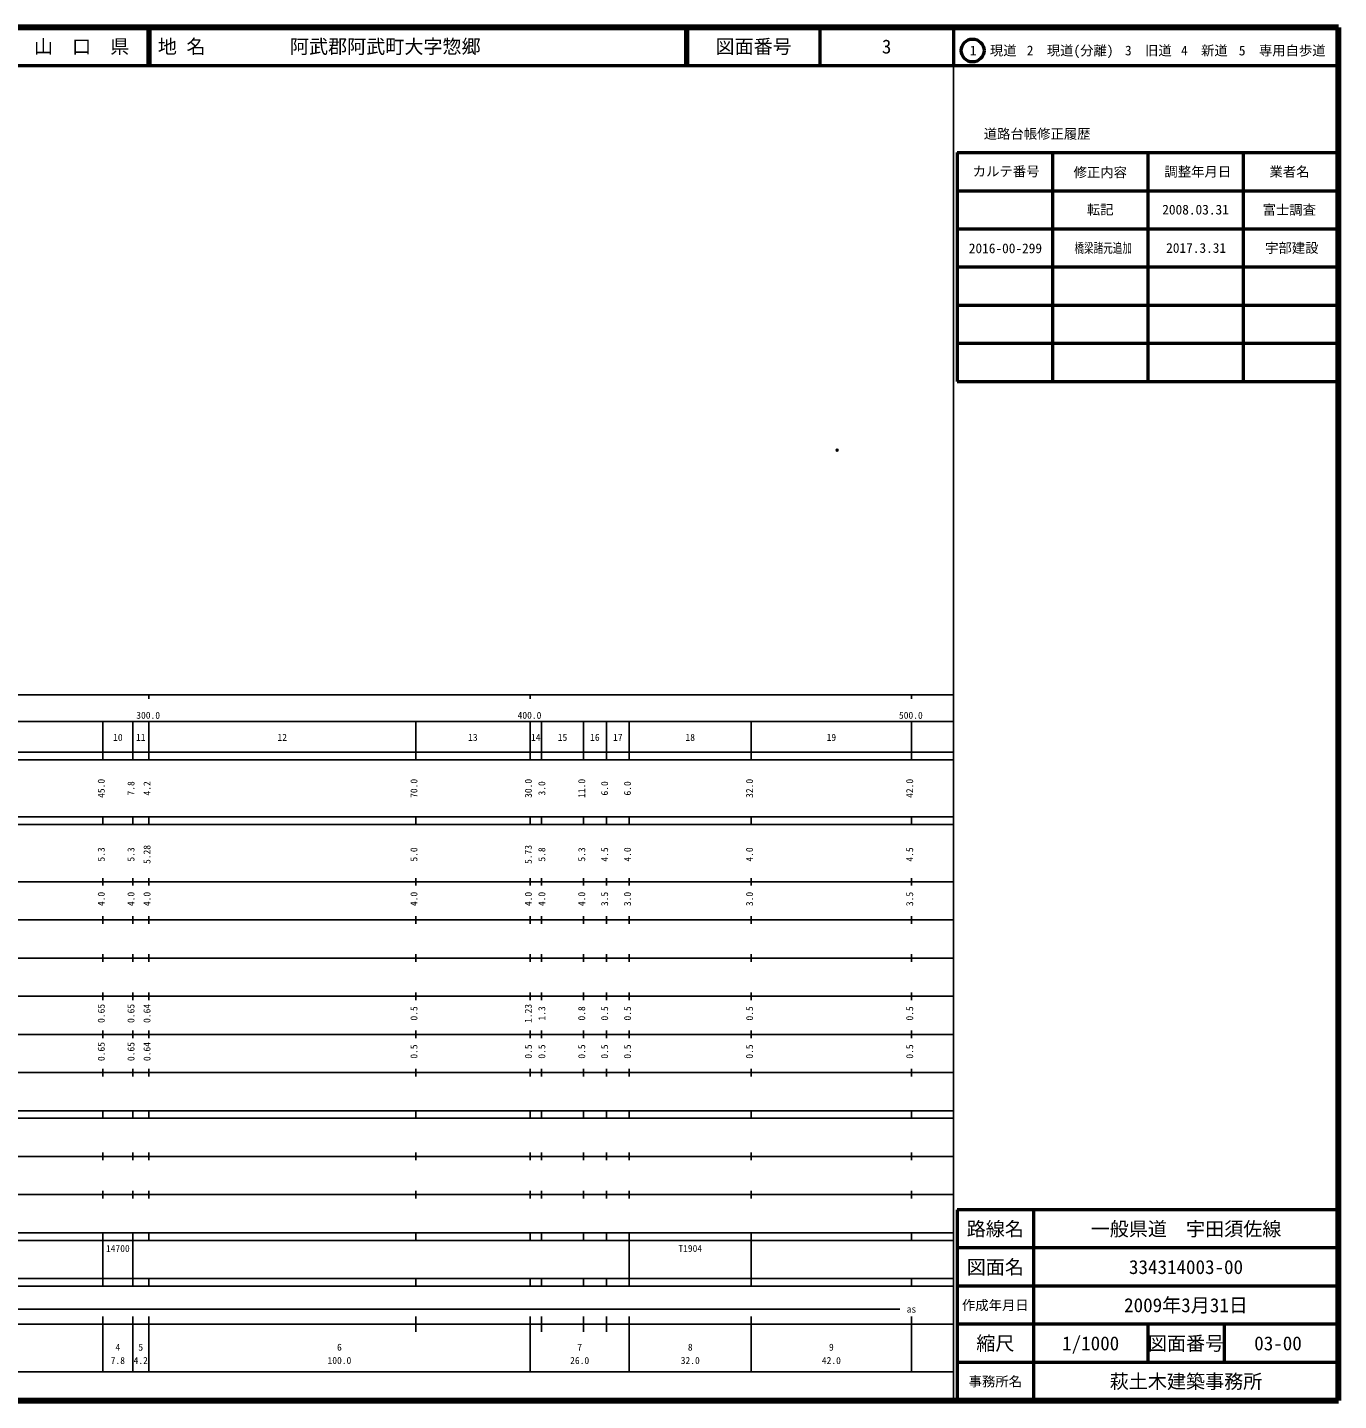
# Model space of a CAD drawing. Units: millimetres on the paper. Extents: x 40 to 680, y 20 to 380.
# Drawn here: x 336.2 to 680, y 20 to 380 of the extents above; entities that cross this region are included whole.
import ezdxf
from ezdxf.enums import TextEntityAlignment as Align

# ---------------------------------------------------------------- set-up
doc = ezdxf.new("R2010")
doc.units = ezdxf.units.MM
doc.header["$PDMODE"] = 32
doc.header["$PDSIZE"] = 0.5
doc.layers.add('M-OTRS', color=6, linetype='Continuous')
for name, color, linetype, lineweight in [('M-TTL', 2, 'Continuous', 140), ('M-TTL-BAND', 7, 'Continuous', 25), ('M-TTL-FRAM', 2, 'Continuous', 50), ('M-TTL-LINE', 7, 'Continuous', 50), ('M-TTL-TXT', 7, 'Continuous', 13)]:
    doc.layers.add(name, color=color, linetype=linetype, lineweight=lineweight)
doc.styles.add('ＭＳ ゴシック', font='')
doc.styles.get('ＭＳ ゴシック').set_extended_font_data('MS Gothic')

msp = doc.modelspace()

# ---------------------------------------------------------------- linework, layer by layer
at = {"layer": 'M-OTRS'}
msp.add_point((548.517, 269.192), dxfattribs=at)
at = {"layer": 'M-TTL'}
for p, q in [((680, 380), (40, 380)), ((680, 20), (680, 380)), ((40, 20), (680, 20))]:
    msp.add_line(p, q, dxfattribs=at)
at = {"layer": 'M-TTL-BAND'}
for p, q in [((579, 20), (579, 370)), ((40, 205), (579, 205)), ((368, 205), (368, 204)), ((468, 205), (468, 204)), ((568, 205), (568, 204)), ((68, 198), (579, 198)), ((356, 188), (356, 198)), ((363.8, 188), (363.8, 198)), ((368, 188), (368, 198)), ((438, 188), (438, 198)), ((468, 188), (468, 198)), ((471, 188), (471, 198)), ((482, 188), (482, 198)), ((488, 188), (488, 198)), ((494, 188), (494, 198)), ((526, 188), (526, 198)), ((568, 188), (568, 198)), ((40, 190), (579, 190)), ((40, 188), (579, 188)), ((40, 173), (579, 173)), ((356, 171), (356, 173)), ((363.8, 171), (363.8, 173)), ((368, 171), (368, 173)), ((438, 171), (438, 173)), ((468, 171), (468, 173)), ((471, 171), (471, 173)), ((482, 171), (482, 173)), ((488, 171), (488, 173)), ((494, 171), (494, 173)), ((526, 171), (526, 173)), ((568, 171), (568, 173)), ((40, 171), (579, 171)), ((40, 156), (579, 156)), ((356, 155), (356, 157)), ((363.8, 155), (363.8, 157)), ((368, 155), (368, 157)), ((438, 155), (438, 157)), ((468, 155), (468, 157)), ((471, 155), (471, 157)), ((482, 155), (482, 157)), ((488, 155), (488, 157)), ((494, 155), (494, 157)), ((526, 155), (526, 157)), ((568, 155), (568, 157)), ((46, 146), (579, 146)), ((356, 145), (356, 147)), ((363.8, 145), (363.8, 147)), ((368, 145), (368, 147)), ((438, 145), (438, 147)), ((468, 145), (468, 147)), ((471, 145), (471, 147)), ((482, 145), (482, 147)), ((488, 145), (488, 147)), ((494, 145), (494, 147)), ((526, 145), (526, 147)), ((568, 145), (568, 147)), ((356, 135), (356, 137)), ((363.8, 135), (363.8, 137)), ((368, 135), (368, 137)), ((438, 135), (438, 137)), ((468, 135), (468, 137)), ((471, 135), (471, 137)), ((482, 135), (482, 137)), ((488, 135), (488, 137)), ((494, 135), (494, 137)), ((526, 135), (526, 137)), ((568, 135), (568, 137)), ((52, 136), (579, 136)), ((46, 126), (579, 126)), ((356, 125), (356, 127)), ((363.8, 125), (363.8, 127)), ((368, 125), (368, 127)), ((438, 125), (438, 127)), ((468, 125), (468, 127)), ((471, 125), (471, 127)), ((482, 125), (482, 127)), ((488, 125), (488, 127)), ((494, 125), (494, 127)), ((526, 125), (526, 127)), ((568, 125), (568, 127)), ((52, 116), (579, 116)), ((356, 115), (356, 117)), ((363.8, 115), (363.8, 117)), ((368, 115), (368, 117)), ((438, 115), (438, 117)), ((468, 115), (468, 117)), ((471, 115), (471, 117)), ((482, 115), (482, 117)), ((488, 115), (488, 117)), ((494, 115), (494, 117)), ((526, 115), (526, 117)), ((568, 115), (568, 117)), ((46, 106), (579, 106)), ((356, 105), (356, 107)), ((363.8, 105), (363.8, 107)), ((368, 105), (368, 107)), ((438, 105), (438, 107)), ((468, 105), (468, 107)), ((471, 105), (471, 107)), ((482, 105), (482, 107)), ((488, 105), (488, 107)), ((494, 105), (494, 107)), ((526, 105), (526, 107)), ((568, 105), (568, 107)), ((40, 96), (579, 96)), ((40, 94), (579, 94)), ((356, 94), (356, 96)), ((363.8, 94), (363.8, 96)), ((368, 94), (368, 96)), ((438, 94), (438, 96)), ((468, 94), (468, 96)), ((471, 94), (471, 96)), ((482, 94), (482, 96)), ((488, 94), (488, 96)), ((494, 94), (494, 96)), ((526, 94), (526, 96)), ((568, 94), (568, 96)), ((49, 84), (579, 84)), ((356, 83), (356, 85)), ((363.8, 83), (363.8, 85)), ((368, 83), (368, 85)), ((438, 83), (438, 85)), ((468, 83), (468, 85)), ((471, 83), (471, 85)), ((482, 83), (482, 85)), ((488, 83), (488, 85)), ((494, 83), (494, 85)), ((526, 83), (526, 85)), ((568, 83), (568, 85)), ((40, 74), (579, 74)), ((356, 73), (356, 75)), ((363.8, 73), (363.8, 75)), ((368, 73), (368, 75)), ((438, 73), (438, 75)), ((468, 73), (468, 75)), ((471, 73), (471, 75)), ((482, 73), (482, 75)), ((488, 73), (488, 75)), ((494, 73), (494, 75)), ((526, 73), (526, 75)), ((568, 73), (568, 75)), ((40, 64), (579, 64)), ((40, 62), (579, 62)), ((356, 62), (356, 64)), ((356, 52), (356, 62)), ((363.8, 62), (363.8, 64)), ((363.8, 52), (363.8, 62)), ((368, 62), (368, 64)), ((438, 62), (438, 64)), ((468, 62), (468, 64)), ((471, 62), (471, 64)), ((482, 62), (482, 64)), ((488, 62), (488, 64)), ((494, 62), (494, 64)), ((494, 52), (494, 62)), ((526, 62), (526, 64)), ((526, 52), (526, 62)), ((568, 62), (568, 64)), ((40, 52), (579, 52)), ((356, 50), (356, 52)), ((363.8, 50), (363.8, 52)), ((368, 50), (368, 52)), ((438, 50), (438, 52)), ((468, 50), (468, 52)), ((471, 50), (471, 52)), ((482, 50), (482, 52)), ((488, 50), (488, 52)), ((494, 50), (494, 52)), ((526, 50), (526, 52)), ((568, 50), (568, 52)), ((40, 50), (579, 50)), ((71, 44), (565, 44)), ((40, 40), (579, 40)), ((356, 27.5), (356, 42)), ((363.8, 27.5), (363.8, 42)), ((368, 27.5), (368, 42)), ((438, 38), (438, 42)), ((468, 27.5), (468, 42)), ((471, 38), (471, 42)), ((482, 38), (482, 42)), ((488, 38), (488, 42)), ((494, 27.5), (494, 42)), ((526, 27.5), (526, 42)), ((568, 27.5), (568, 42)), ((68, 27.5), (579, 27.5))]:
    msp.add_line(p, q, dxfattribs=at)
at = {"layer": 'M-TTL-FRAM'}
for p, q in [((580, 347.197), (580, 287.197)), ((580, 347.197), (680, 347.197)), ((580, 287.197), (680, 287.197)), ((680, 70), (580, 70)), ((580, 70), (580, 20))]:
    msp.add_line(p, q, dxfattribs=at)
at = {"layer": 'M-TTL-LINE'}
for p, q in [((367.75, 380), (367.75, 370)), ((368.25, 380), (368.25, 370)), ((508.747, 380), (508.747, 370)), ((509.247, 380), (509.247, 370)), ((543.997, 380), (543.997, 370)), ((579, 380), (579, 370)), ((40, 370), (680, 370)), ((605, 347.197), (605, 287.197)), ((630, 347.197), (630, 287.197)), ((655, 347.197), (655, 287.197)), ((580, 337.197), (680, 337.197)), ((580, 327.197), (680, 327.197)), ((580, 317.197), (680, 317.197)), ((580, 307.197), (680, 307.197)), ((580, 297.197), (680, 297.197)), ((600, 70), (600, 20)), ((680, 60), (580, 60)), ((680, 50), (580, 50)), ((680, 40), (580, 40)), ((630, 40), (630, 30)), ((650, 40), (650, 30)), ((680, 30), (580, 30))]:
    msp.add_line(p, q, dxfattribs=at)
msp.add_circle((584.031, 373.958), 3, dxfattribs=at)

# ---------------------------------------------------------------- texts
at = {"layer": 'M-TTL-BAND', "style": 'ＭＳ ゴシック'}
for s, p in [('300.0', (367.844, 198.195)), ('400.0', (467.844, 198.195)), ('500.0', (567.844, 198.195)), ('10', (359.9, 192.405)), ('11', (365.9, 192.405)), ('12', (403, 192.405)), ('13', (453, 192.405)), ('14', (469.5, 192.405)), ('15', (476.5, 192.405)), ('16', (485, 192.405)), ('17', (491, 192.405)), ('18', (510, 192.405)), ('19', (547, 192.405)), ('as', (568, 42.5)), ('4', (359.9, 32.523)), ('5', (365.9, 32.523)), ('6', (418, 32.523)), ('7', (481, 32.523)), ('8', (510, 32.523)), ('9', (547, 32.523)), ('7.8', (359.9, 29.033)), ('4.2', (365.9, 29.033)), ('100.0', (418, 29.033)), ('26.0', (481, 29.033)), ('32.0', (510, 29.033)), ('42.0', (547, 29.033))]:
    msp.add_text(s, height=1.833, dxfattribs=at).set_placement(p, align=Align.BOTTOM_CENTER)
for s, p in [('45.0', (357, 180.5)), ('7.8', (364.8, 180.5)), ('4.2', (369, 180.5)), ('70.0', (439, 180.5)), ('30.0', (469, 180.5)), ('3.0', (472.536, 180.5)), ('11.0', (483, 180.5)), ('6.0', (489, 180.5)), ('6.0', (495, 180.5)), ('32.0', (527, 180.5)), ('42.0', (569, 180.5)), ('5.3', (357, 163.174)), ('5.3', (364.8, 163.174)), ('5.28', (369, 163.174)), ('5.0', (439, 163.174)), ('5.73', (469, 163.174)), ('5.8', (472.536, 163.174)), ('5.3', (483, 163.174)), ('4.5', (489, 163.174)), ('4.0', (495, 163.174)), ('4.0', (527, 163.174)), ('4.5', (569, 163.174)), ('4.0', (357, 151.5)), ('4.0', (364.8, 151.5)), ('4.0', (369, 151.5)), ('4.0', (439, 151.5)), ('4.0', (469, 151.5)), ('4.0', (472.536, 151.5)), ('4.0', (483, 151.5)), ('3.5', (489, 151.5)), ('3.0', (495, 151.5)), ('3.0', (527, 151.5)), ('3.5', (569, 151.5)), ('0.65', (357, 121.5)), ('0.65', (364.8, 121.5)), ('0.64', (369, 121.5)), ('0.5', (439, 121.5)), ('1.23', (469, 121.5)), ('1.3', (472.536, 121.5)), ('0.8', (483, 121.5)), ('0.5', (489, 121.5)), ('0.5', (495, 121.5)), ('0.5', (527, 121.5)), ('0.5', (569, 121.5)), ('0.65', (357, 111.5)), ('0.65', (364.8, 111.5)), ('0.64', (369, 111.5)), ('0.5', (439, 111.5)), ('0.5', (469, 111.5)), ('0.5', (472.536, 111.5)), ('0.5', (483, 111.5)), ('0.5', (489, 111.5)), ('0.5', (495, 111.5)), ('0.5', (527, 111.5)), ('0.5', (569, 111.5))]:
    msp.add_text(s, height=1.833, rotation=90, dxfattribs=at).set_placement(p, align=Align.BOTTOM_CENTER)
for s, p in [('14700', (356.775, 58.405)), ('T1904', (506.875, 58.405))]:
    msp.add_text(s, height=1.833, dxfattribs=at).set_placement(p, align=Align.BOTTOM_LEFT)
at = {"layer": 'M-TTL-TXT', "style": 'ＭＳ ゴシック'}
for s, height, p in [('山\u3000口\u3000県', 3.666, (350.375, 375)), ('図面番号', 3.666, (526.622, 375)), ('3', 3.666, (561.497, 375)), ('1\u3000現道', 2.566, (589.448, 373.958)), ('2\u3000現道(分離)', 2.566, (609.619, 373.958)), ('3\u3000旧道', 2.566, (630.121, 373.958)), ('4\u3000新道', 2.566, (644.824, 373.958)), ('5\u3000専用自歩道', 2.566, (665.228, 373.958)), ('道路台帳修正履歴', 2.566, (600.968, 352.113)), ('カルテ番号', 2.566, (592.839, 342.277)), ('修正内容', 2.566, (617.509, 342.023)), ('調整年月日', 2.566, (643.089, 342.197)), ('業者名', 2.566, (667.134, 342.197)), ('転記', 2.566, (617.5, 332.245)), ('2008.03.31', 2.566, (642.5, 332.245)), ('富士調査', 2.566, (667.077, 332.189)), ('路線名', 3.666, (590, 65)), ('路線名', 3.666, (590, 65)), ('一般県道\u3000宇田須佐線', 3.666, (640, 65)), ('図面名', 3.666, (590, 55)), ('図面名', 3.666, (590, 55)), ('334314003-00', 3.666, (640, 55)), ('2009年3月31日', 3.666, (640, 45)), ('作成年月日', 2.566, (590, 45)), ('作成年月日', 2.566, (590, 45)), ('縮尺', 3.666, (590, 35)), ('縮尺', 3.666, (590, 35)), ('1/1000', 3.666, (615, 35)), ('図面番号', 3.666, (640, 35)), ('図面番号', 3.666, (640, 35)), ('03-00', 3.666, (664.125, 35)), ('事務所名', 2.566, (590, 25)), ('事務所名', 2.566, (590, 25)), ('萩土木建築事務所', 3.666, (640, 25))]:
    msp.add_text(s, height=height, dxfattribs=at).set_placement(p, align=Align.MIDDLE_CENTER)
for s, p in [('地 名', (370.38, 375)), ('阿武郡阿武町大字惣郷', (405.024, 375))]:
    msp.add_text(s, height=3.666, dxfattribs=at).set_placement(p, align=Align.MIDDLE_LEFT)
for s, p in [('2016-00-299', (583.046, 320.044)), ('2017.3.31', (634.796, 320.138))]:
    msp.add_text(s, height=2.566, dxfattribs=at).set_placement(p, align=Align.BOTTOM_LEFT)
at = {"layer": 'M-TTL-TXT', "style": 'ＭＳ ゴシック', "width": 0.7}
msp.add_text('橋梁諸元追加', height=2.566, dxfattribs=at).set_placement((610.749, 320.138), align=Align.BOTTOM_LEFT)
at = {"layer": 'M-TTL-TXT', "style": 'ＭＳ ゴシック'}
msp.add_text('宇部建設', height=2.566, dxfattribs=at).set_placement((667.758, 320.138), align=Align.BOTTOM_CENTER)

doc.saveas('drawing.dxf')
